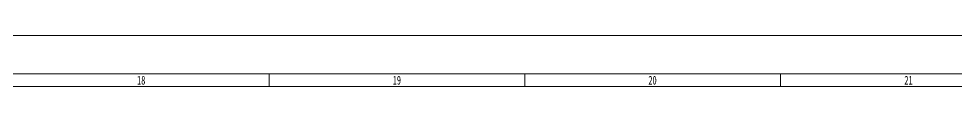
# Model space of a CAD drawing. Header units: inches. Extents: x 47316 to 59086, y 3141 to 11743.
# Drawn here: x 51970 to 52336.6, y 10279.1 to 10299.1 of the extents above; entities that cross this region are included whole.
import ezdxf

# ---------------------------------------------------------------- set-up
doc = ezdxf.new("R2010")
doc.units = ezdxf.units.IN
doc.header["$MEASUREMENT"] = 0
doc.styles.add('MtX_FangSong_GB2312', font='')
doc.styles.get('MtX_FangSong_GB2312').set_extended_font_data('FangSong_GB2312')

msp = doc.modelspace()

# ---------------------------------------------------------------- linework, layer by layer
at = {"color": 0, "lineweight": 15}
for p, q in [((57387.93, 10299.08), (50247.93, 10299.08)), ((50267.93, 10284.08), (57267.93, 10284.08)), ((52067.93, 10279.08), (52067.93, 10284.08)), ((52167.93, 10279.08), (52167.93, 10284.08)), ((52267.93, 10279.08), (52267.93, 10284.08)), ((50267.93, 10279.08), (57367.93, 10279.08))]:
    msp.add_line(p, q, dxfattribs=at)

# ---------------------------------------------------------------- texts
at = {"color": 0, "lineweight": 15, "style": 'MtX_FangSong_GB2312', "width": 0.7}
for s, p in [('18', (52016.27, 10279.88)), ('19', (52116.26, 10279.88)), ('20', (52216.25, 10279.88)), ('21', (52316.35, 10279.88))]:
    msp.add_text(s, height=3.4, dxfattribs=at).set_placement(p)

doc.saveas('drawing.dxf')
